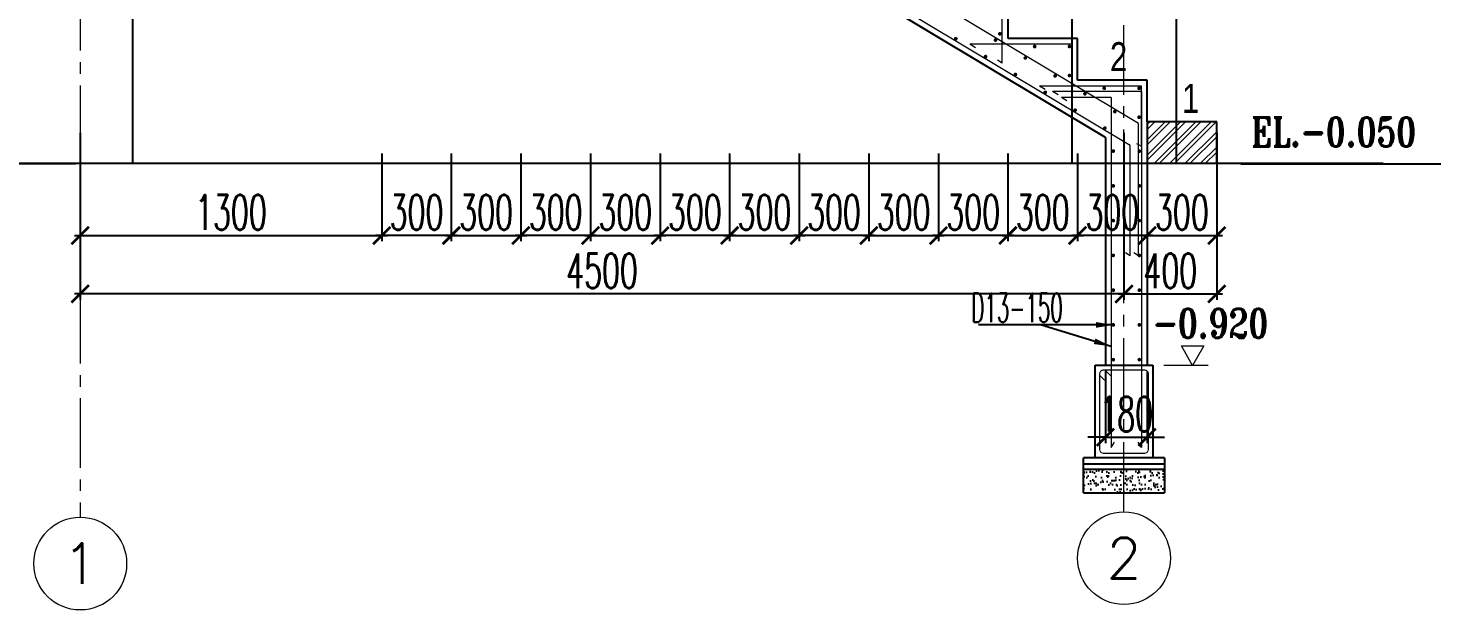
# Model space of a CAD drawing. Header units: inches. Extents: x 266054 to 836293, y -258454 to -102650.
# Drawn here: x 540846 to 552952, y -249425 to -244404 of the extents above; entities that cross this region are included whole.
import ezdxf
from ezdxf.enums import TextEntityAlignment as Align

# ---------------------------------------------------------------- set-up
doc = ezdxf.new("R2010")
doc.units = ezdxf.units.IN
doc.header["$LTSCALE"] = 800
doc.header["$MEASUREMENT"] = 0
doc.linetypes.add('CENTER2', pattern=[1.125, 0.75, -0.125, 0.125, -0.125])
for name, color, linetype, lineweight in [('A_lantai', 10, 'Continuous', 5), ('arsir', 8, 'Continuous', 0), ('AS', 8, 'CENTER2', 5), ('BESI', 1, 'Continuous', 13), ('DM', 8, 'Continuous', 5), ('hacht', 8, 'Continuous', 5), ('NOT', 7, 'Continuous', 15), ('teks', 4, 'Continuous', 9)]:
    doc.layers.add(name, color=color, linetype=linetype, lineweight=lineweight)
for name, color, linetype in [('HAT', 8, 'Continuous'), ('LOGO', 7, 'Continuous'), ('LT', 5, 'Continuous'), ('sloop', 4, 'Continuous'), ('tangga', 55, 'Continuous'), ('TEXT', 4, 'Continuous')]:
    doc.layers.add(name, color=color, linetype=linetype)
doc.styles.add('century', font='GOTHIC.TTF')
doc.styles.add('DICK STYLE 100', font='romans.shx', dxfattribs={"width": 0.6, "height": 300})
doc.styles.add('ROMANS', font='romans.shx', dxfattribs={"width": 0.8, "height": 0.25})
doc.styles.add('S', font='SIMPLEX', dxfattribs={"width": 1.1})
doc.styles.get("Standard").update_dxf_attribs({"font": 'romans.shx'})
doc.linetypes.add('BATTING', pattern='A,0.0001,-0.1,[134,ltypeshp.shx,S=0.1,R=0,X=-0.1,Y=0],-0.2,[134,ltypeshp.shx,S=0.1,R=180,X=0.1,Y=0],-0.1', length=0.4001)
doc.dimstyles.new('100 A', dxfattribs={"dimtxt": 250, "dimasz": 150, "dimexe": 50, "dimexo": 50, "dimgap": 50, "dimtad": 1, "dimdec": 0, "dimrnd": 1, "dimtxsty": 'DICK STYLE 100', "dimblk": 'ARCHTICK', "dimcen": 100, "dimdle": 50, "dimclrd": 18, "dimclre": 18, "dimclrt": 7, "dimadec": 0, "dimazin": 2, "dimtfac": 1, "dimtdec": 0, "dimtix": 1, "dimtmove": 0, "dimatfit": 3, "dimfxl": 0, "dimarcsym": 0})
doc.dimstyles.new('50', dxfattribs={"dimtxt": 200, "dimasz": 150, "dimexe": 50, "dimexo": 50, "dimgap": 50, "dimtad": 1, "dimdec": 0, "dimlfac": 0.5, "dimrnd": 1, "dimtxsty": 'DICK STYLE 100', "dimblk": 'ARCHTICK', "dimcen": 100, "dimdle": 50, "dimclrd": 18, "dimclre": 18, "dimclrt": 7, "dimadec": 0, "dimazin": 2, "dimtfac": 1, "dimtdec": 0, "dimtix": 1, "dimtmove": 0, "dimatfit": 3, "dimfxl": 0, "dimarcsym": 0})

# ---------------------------------------------------------------- blocks, each defined once
blk = doc.blocks.new('_ArchTick')
at = {"layer": 'LOGO', "color": 0, "const_width": 0.15}
blk.add_lwpolyline([(-0.5, -0.5), (0.5, 0.5)], dxfattribs=at)
blk = doc.blocks.new('*D601')
at = {"layer": 'arsir', "color": 18, "lineweight": -2}
for p, q in [((541296, -245308), (541296, -246748)), ((550296, -245308), (550296, -246748)), ((550346, -246698), (541246, -246698))]:
    blk.add_line(p, q, dxfattribs=at)
at = {"layer": 'Defpoints', "color": 0}
for p in [(541296, -245258), (550296, -245258), (541296, -246698)]:
    blk.add_point(p, dxfattribs=at)
at = {"layer": 'arsir', "color": 18, "lineweight": -2, "xscale": 150, "yscale": 150, "zscale": 150, "rotation": 180}
blk.add_blockref('_ArchTick', (541296, -246698), dxfattribs=at)
at = {"layer": 'arsir', "color": 18, "lineweight": -2, "xscale": 150, "yscale": 150, "zscale": 150}
blk.add_blockref('_ArchTick', (550296, -246698), dxfattribs=at)
at = {"layer": 'arsir', "color": 7, "insert": (545796, -246498), "char_height": 300, "attachment_point": 5, "style": 'DICK STYLE 100'}
blk.add_mtext('4500', dxfattribs=at)
blk = doc.blocks.new('*D602')
at = {"layer": 'arsir', "color": 18, "lineweight": -2}
for p, q in [((538850, -240844), (538850, -245624)), ((540086, -240894), (538800, -240894)), ((541256, -245574), (538800, -245574))]:
    blk.add_line(p, q, dxfattribs=at)
at = {"layer": 'Defpoints', "color": 0}
for p in [(540136, -240894), (538850, -245574), (541306, -245574)]:
    blk.add_point(p, dxfattribs=at)
at = {"layer": 'arsir', "color": 18, "lineweight": -2, "xscale": 150, "yscale": 150, "zscale": 150}
for p, rotation in [((538850, -240894), 90), ((538850, -245574), 270)]:
    blk.add_blockref('_ArchTick', p, dxfattribs=dict(at, rotation=rotation))
at = {"layer": 'arsir', "color": 7, "insert": (538650, -243234), "char_height": 300, "attachment_point": 5, "rotation": 90, "style": 'DICK STYLE 100'}
blk.add_mtext('13 x 180 = 2340', dxfattribs=at)
blk = doc.blocks.new('*D603')
at = {"layer": 'arsir', "color": 18, "lineweight": -2}
for p, q in [((549896, -245486), (549896, -246244)), ((550496, -245486), (550496, -246244)), ((550546, -246194), (549846, -246194))]:
    blk.add_line(p, q, dxfattribs=at)
at = {"layer": 'Defpoints', "color": 0}
for p in [(549896, -245436), (550496, -245436), (549896, -246194)]:
    blk.add_point(p, dxfattribs=at)
at = {"layer": 'arsir', "color": 18, "lineweight": -2, "xscale": 150, "yscale": 150, "zscale": 150, "rotation": 180}
blk.add_blockref('_ArchTick', (549896, -246194), dxfattribs=at)
at = {"layer": 'arsir', "color": 18, "lineweight": -2, "xscale": 150, "yscale": 150, "zscale": 150}
blk.add_blockref('_ArchTick', (550496, -246194), dxfattribs=at)
at = {"layer": 'arsir', "color": 7, "insert": (550196, -245994), "char_height": 300, "attachment_point": 5, "style": 'DICK STYLE 100'}
blk.add_mtext('300', dxfattribs=at)
blk = doc.blocks.new('*D604')
at = {"layer": 'arsir', "color": 18, "lineweight": -2}
for p, q in [((548696, -245486), (548696, -246244)), ((549296, -245486), (549296, -246244)), ((549346, -246194), (548646, -246194))]:
    blk.add_line(p, q, dxfattribs=at)
at = {"layer": 'Defpoints', "color": 0}
for p in [(548696, -245436), (549296, -245436), (548696, -246194)]:
    blk.add_point(p, dxfattribs=at)
at = {"layer": 'arsir', "color": 18, "lineweight": -2, "xscale": 150, "yscale": 150, "zscale": 150, "rotation": 180}
blk.add_blockref('_ArchTick', (548696, -246194), dxfattribs=at)
at = {"layer": 'arsir', "color": 18, "lineweight": -2, "xscale": 150, "yscale": 150, "zscale": 150}
blk.add_blockref('_ArchTick', (549296, -246194), dxfattribs=at)
at = {"layer": 'arsir', "color": 7, "insert": (548996, -245994), "char_height": 300, "attachment_point": 5, "style": 'DICK STYLE 100'}
blk.add_mtext('300', dxfattribs=at)
blk = doc.blocks.new('*D605')
at = {"layer": 'arsir', "color": 18, "lineweight": -2}
for p, q in [((549296, -245486), (549296, -246244)), ((549896, -245486), (549896, -246244)), ((549246, -246194), (549946, -246194))]:
    blk.add_line(p, q, dxfattribs=at)
at = {"layer": 'Defpoints', "color": 0}
for p in [(549296, -245436), (549896, -245436), (549896, -246194)]:
    blk.add_point(p, dxfattribs=at)
at = {"layer": 'arsir', "color": 18, "lineweight": -2, "xscale": 150, "yscale": 150, "zscale": 150, "rotation": 180}
blk.add_blockref('_ArchTick', (549296, -246194), dxfattribs=at)
at = {"layer": 'arsir', "color": 18, "lineweight": -2, "xscale": 150, "yscale": 150, "zscale": 150}
blk.add_blockref('_ArchTick', (549896, -246194), dxfattribs=at)
at = {"layer": 'arsir', "color": 7, "insert": (549596, -245994), "char_height": 300, "attachment_point": 5, "style": 'DICK STYLE 100'}
blk.add_mtext('300', dxfattribs=at)
blk = doc.blocks.new('*D606')
at = {"layer": 'arsir', "color": 18, "lineweight": -2}
for p, q in [((546296, -245486), (546296, -246244)), ((546896, -245486), (546896, -246244)), ((546946, -246194), (546246, -246194))]:
    blk.add_line(p, q, dxfattribs=at)
at = {"layer": 'Defpoints', "color": 0}
for p in [(546296, -245436), (546896, -245436), (546296, -246194)]:
    blk.add_point(p, dxfattribs=at)
at = {"layer": 'arsir', "color": 18, "lineweight": -2, "xscale": 150, "yscale": 150, "zscale": 150, "rotation": 180}
blk.add_blockref('_ArchTick', (546296, -246194), dxfattribs=at)
at = {"layer": 'arsir', "color": 18, "lineweight": -2, "xscale": 150, "yscale": 150, "zscale": 150}
blk.add_blockref('_ArchTick', (546896, -246194), dxfattribs=at)
at = {"layer": 'arsir', "color": 7, "insert": (546596, -245994), "char_height": 300, "attachment_point": 5, "style": 'DICK STYLE 100'}
blk.add_mtext('300', dxfattribs=at)
blk = doc.blocks.new('*D607')
at = {"layer": 'arsir', "color": 18, "lineweight": -2}
for p, q in [((546896, -245486), (546896, -246244)), ((547496, -245486), (547496, -246244)), ((546846, -246194), (547546, -246194))]:
    blk.add_line(p, q, dxfattribs=at)
at = {"layer": 'Defpoints', "color": 0}
for p in [(546896, -245436), (547496, -245436), (547496, -246194)]:
    blk.add_point(p, dxfattribs=at)
at = {"layer": 'arsir', "color": 18, "lineweight": -2, "xscale": 150, "yscale": 150, "zscale": 150, "rotation": 180}
blk.add_blockref('_ArchTick', (546896, -246194), dxfattribs=at)
at = {"layer": 'arsir', "color": 18, "lineweight": -2, "xscale": 150, "yscale": 150, "zscale": 150}
blk.add_blockref('_ArchTick', (547496, -246194), dxfattribs=at)
at = {"layer": 'arsir', "color": 7, "insert": (547196, -245994), "char_height": 300, "attachment_point": 5, "style": 'DICK STYLE 100'}
blk.add_mtext('300', dxfattribs=at)
blk = doc.blocks.new('*D608')
at = {"layer": 'arsir', "color": 18, "lineweight": -2}
for p, q in [((548096, -245486), (548096, -246244)), ((548696, -245486), (548696, -246244)), ((548046, -246194), (548746, -246194))]:
    blk.add_line(p, q, dxfattribs=at)
at = {"layer": 'Defpoints', "color": 0}
for p in [(548096, -245436), (548696, -245436), (548696, -246194)]:
    blk.add_point(p, dxfattribs=at)
at = {"layer": 'arsir', "color": 18, "lineweight": -2, "xscale": 150, "yscale": 150, "zscale": 150, "rotation": 180}
blk.add_blockref('_ArchTick', (548096, -246194), dxfattribs=at)
at = {"layer": 'arsir', "color": 18, "lineweight": -2, "xscale": 150, "yscale": 150, "zscale": 150}
blk.add_blockref('_ArchTick', (548696, -246194), dxfattribs=at)
at = {"layer": 'arsir', "color": 7, "insert": (548396, -245994), "char_height": 300, "attachment_point": 5, "style": 'DICK STYLE 100'}
blk.add_mtext('300', dxfattribs=at)
blk = doc.blocks.new('*D609')
at = {"layer": 'arsir', "color": 18, "lineweight": -2}
for p, q in [((547496, -245486), (547496, -246244)), ((548096, -245486), (548096, -246244)), ((548146, -246194), (547446, -246194))]:
    blk.add_line(p, q, dxfattribs=at)
at = {"layer": 'Defpoints', "color": 0}
for p in [(547496, -245436), (548096, -245436), (547496, -246194)]:
    blk.add_point(p, dxfattribs=at)
at = {"layer": 'arsir', "color": 18, "lineweight": -2, "xscale": 150, "yscale": 150, "zscale": 150, "rotation": 180}
blk.add_blockref('_ArchTick', (547496, -246194), dxfattribs=at)
at = {"layer": 'arsir', "color": 18, "lineweight": -2, "xscale": 150, "yscale": 150, "zscale": 150}
blk.add_blockref('_ArchTick', (548096, -246194), dxfattribs=at)
at = {"layer": 'arsir', "color": 7, "insert": (547796, -245994), "char_height": 300, "attachment_point": 5, "style": 'DICK STYLE 100'}
blk.add_mtext('300', dxfattribs=at)
blk = doc.blocks.new('*D610')
at = {"layer": 'arsir', "color": 18, "lineweight": -2}
for p, q in [((545696, -245486), (545696, -246244)), ((546296, -245486), (546296, -246244)), ((545646, -246194), (546346, -246194))]:
    blk.add_line(p, q, dxfattribs=at)
at = {"layer": 'Defpoints', "color": 0}
for p in [(545696, -245436), (546296, -245436), (546296, -246194)]:
    blk.add_point(p, dxfattribs=at)
at = {"layer": 'arsir', "color": 18, "lineweight": -2, "xscale": 150, "yscale": 150, "zscale": 150, "rotation": 180}
blk.add_blockref('_ArchTick', (545696, -246194), dxfattribs=at)
at = {"layer": 'arsir', "color": 18, "lineweight": -2, "xscale": 150, "yscale": 150, "zscale": 150}
blk.add_blockref('_ArchTick', (546296, -246194), dxfattribs=at)
at = {"layer": 'arsir', "color": 7, "insert": (545996, -245994), "char_height": 300, "attachment_point": 5, "style": 'DICK STYLE 100'}
blk.add_mtext('300', dxfattribs=at)
blk = doc.blocks.new('*D611')
at = {"layer": 'arsir', "color": 18, "lineweight": -2}
for p, q in [((545096, -245486), (545096, -246244)), ((545696, -245486), (545696, -246244)), ((545746, -246194), (545046, -246194))]:
    blk.add_line(p, q, dxfattribs=at)
at = {"layer": 'Defpoints', "color": 0}
for p in [(545096, -245436), (545696, -245436), (545096, -246194)]:
    blk.add_point(p, dxfattribs=at)
at = {"layer": 'arsir', "color": 18, "lineweight": -2, "xscale": 150, "yscale": 150, "zscale": 150, "rotation": 180}
blk.add_blockref('_ArchTick', (545096, -246194), dxfattribs=at)
at = {"layer": 'arsir', "color": 18, "lineweight": -2, "xscale": 150, "yscale": 150, "zscale": 150}
blk.add_blockref('_ArchTick', (545696, -246194), dxfattribs=at)
at = {"layer": 'arsir', "color": 7, "insert": (545396, -245994), "char_height": 300, "attachment_point": 5, "style": 'DICK STYLE 100'}
blk.add_mtext('300', dxfattribs=at)
blk = doc.blocks.new('*D612')
at = {"layer": 'arsir', "color": 18, "lineweight": -2}
for p, q in [((541296, -245486), (541296, -246244)), ((543896, -245486), (543896, -246244)), ((541246, -246194), (543946, -246194))]:
    blk.add_line(p, q, dxfattribs=at)
at = {"layer": 'Defpoints', "color": 0}
for p in [(541296, -245436), (543896, -245436), (543896, -246194)]:
    blk.add_point(p, dxfattribs=at)
at = {"layer": 'arsir', "color": 18, "lineweight": -2, "xscale": 150, "yscale": 150, "zscale": 150, "rotation": 180}
blk.add_blockref('_ArchTick', (541296, -246194), dxfattribs=at)
at = {"layer": 'arsir', "color": 18, "lineweight": -2, "xscale": 150, "yscale": 150, "zscale": 150}
blk.add_blockref('_ArchTick', (543896, -246194), dxfattribs=at)
at = {"layer": 'arsir', "color": 7, "insert": (542596, -245994), "char_height": 300, "attachment_point": 5, "style": 'DICK STYLE 100'}
blk.add_mtext('1300', dxfattribs=at)
blk = doc.blocks.new('*D613')
at = {"layer": 'arsir', "color": 18, "lineweight": -2}
for p, q in [((543896, -245486), (543896, -246244)), ((544496, -245486), (544496, -246244)), ((544546, -246194), (543846, -246194))]:
    blk.add_line(p, q, dxfattribs=at)
at = {"layer": 'Defpoints', "color": 0}
for p in [(543896, -245436), (544496, -245436), (543896, -246194)]:
    blk.add_point(p, dxfattribs=at)
at = {"layer": 'arsir', "color": 18, "lineweight": -2, "xscale": 150, "yscale": 150, "zscale": 150, "rotation": 180}
blk.add_blockref('_ArchTick', (543896, -246194), dxfattribs=at)
at = {"layer": 'arsir', "color": 18, "lineweight": -2, "xscale": 150, "yscale": 150, "zscale": 150}
blk.add_blockref('_ArchTick', (544496, -246194), dxfattribs=at)
at = {"layer": 'arsir', "color": 7, "insert": (544196, -245994), "char_height": 300, "attachment_point": 5, "style": 'DICK STYLE 100'}
blk.add_mtext('300', dxfattribs=at)
blk = doc.blocks.new('*D614')
at = {"layer": 'arsir', "color": 18, "lineweight": -2}
for p, q in [((544496, -245486), (544496, -246244)), ((545096, -245486), (545096, -246244)), ((544446, -246194), (545146, -246194))]:
    blk.add_line(p, q, dxfattribs=at)
at = {"layer": 'Defpoints', "color": 0}
for p in [(544496, -245436), (545096, -245436), (545096, -246194)]:
    blk.add_point(p, dxfattribs=at)
at = {"layer": 'arsir', "color": 18, "lineweight": -2, "xscale": 150, "yscale": 150, "zscale": 150, "rotation": 180}
blk.add_blockref('_ArchTick', (544496, -246194), dxfattribs=at)
at = {"layer": 'arsir', "color": 18, "lineweight": -2, "xscale": 150, "yscale": 150, "zscale": 150}
blk.add_blockref('_ArchTick', (545096, -246194), dxfattribs=at)
at = {"layer": 'arsir', "color": 7, "insert": (544796, -245994), "char_height": 300, "attachment_point": 5, "style": 'DICK STYLE 100'}
blk.add_mtext('300', dxfattribs=at)
blk = doc.blocks.new('*D616')
at = {"layer": 'arsir', "color": 18, "lineweight": -2}
for p, q in [((553175, -236884), (553175, -245624)), ((551113, -236934), (553225, -236934)), ((551303, -245574), (553225, -245574))]:
    blk.add_line(p, q, dxfattribs=at)
at = {"layer": 'Defpoints', "color": 0}
for p in [(551063, -236934), (551253, -245574), (553175, -245574)]:
    blk.add_point(p, dxfattribs=at)
at = {"layer": 'arsir', "color": 18, "lineweight": -2, "xscale": 150, "yscale": 150, "zscale": 150}
for p, rotation in [((553175, -236934), 90), ((553175, -245574), 270)]:
    blk.add_blockref('_ArchTick', p, dxfattribs=dict(at, rotation=rotation))
at = {"layer": 'arsir', "color": 7, "insert": (552975, -241254), "char_height": 300, "attachment_point": 5, "rotation": 90, "style": 'DICK STYLE 100'}
blk.add_mtext('24 x 180 = 4320', dxfattribs=at)
blk = doc.blocks.new('*D617')
at = {"layer": 'arsir', "color": 18, "lineweight": -2}
for p, q in [((550296, -245308), (550296, -246748)), ((551096, -245308), (551096, -246748)), ((550246, -246698), (551146, -246698))]:
    blk.add_line(p, q, dxfattribs=at)
at = {"layer": 'Defpoints', "color": 0}
for p in [(550296, -245258), (551096, -245258), (551096, -246698)]:
    blk.add_point(p, dxfattribs=at)
at = {"layer": 'arsir', "color": 18, "lineweight": -2, "xscale": 150, "yscale": 150, "zscale": 150, "rotation": 180}
blk.add_blockref('_ArchTick', (550296, -246698), dxfattribs=at)
at = {"layer": 'arsir', "color": 18, "lineweight": -2, "xscale": 150, "yscale": 150, "zscale": 150}
blk.add_blockref('_ArchTick', (551096, -246698), dxfattribs=at)
at = {"layer": 'arsir', "color": 7, "insert": (550696, -246498), "char_height": 300, "attachment_point": 5, "style": 'DICK STYLE 100'}
blk.add_mtext('400', dxfattribs=at)
blk = doc.blocks.new('*D618')
at = {"layer": 'arsir', "color": 18, "lineweight": -2}
for p, q in [((550496, -245486), (550496, -246244)), ((551096, -245486), (551096, -246244)), ((550446, -246194), (551146, -246194))]:
    blk.add_line(p, q, dxfattribs=at)
at = {"layer": 'Defpoints', "color": 0}
for p in [(550496, -245436), (551096, -245436), (551096, -246194)]:
    blk.add_point(p, dxfattribs=at)
at = {"layer": 'arsir', "color": 18, "lineweight": -2, "xscale": 150, "yscale": 150, "zscale": 150, "rotation": 180}
blk.add_blockref('_ArchTick', (550496, -246194), dxfattribs=at)
at = {"layer": 'arsir', "color": 18, "lineweight": -2, "xscale": 150, "yscale": 150, "zscale": 150}
blk.add_blockref('_ArchTick', (551096, -246194), dxfattribs=at)
at = {"layer": 'arsir', "color": 7, "insert": (550796, -245994), "char_height": 300, "attachment_point": 5, "style": 'DICK STYLE 100'}
blk.add_mtext('300', dxfattribs=at)
blk = doc.blocks.new('NAV')
blk.add_circle((0, -0.4), 0.4)
at = {"style": 'S', "width": 0.75, "flags": 4}
blk.add_attdef('AV', text='', height=0.3, dxfattribs=at).set_placement((0, -0.4), align=Align.MIDDLE)
blk = doc.blocks.new('*D624')
at = {"layer": 'arsir', "color": 18, "lineweight": -2}
for p, q in [((550136, -247364), (550136, -247985)), ((550496, -247364), (550496, -247985)), ((550136, -247935), (549986, -247935)), ((550136, -247935), (550496, -247935)), ((550496, -247935), (550646, -247935))]:
    blk.add_line(p, q, dxfattribs=at)
at = {"layer": 'Defpoints', "color": 0}
for p in [(550136, -247314), (550496, -247314), (550496, -247935)]:
    blk.add_point(p, dxfattribs=at)
at = {"layer": 'arsir', "color": 18, "lineweight": -2, "xscale": 150, "yscale": 150, "zscale": 150}
blk.add_blockref('_ArchTick', (550136, -247935), dxfattribs=at)
at = {"layer": 'arsir', "color": 18, "lineweight": -2, "xscale": 150, "yscale": 150, "zscale": 150, "rotation": 180}
blk.add_blockref('_ArchTick', (550496, -247935), dxfattribs=at)
at = {"layer": 'arsir', "color": 7, "insert": (550316, -247735), "char_height": 300, "attachment_point": 5, "style": 'DICK STYLE 100'}
blk.add_mtext('180', dxfattribs=at)

msp = doc.modelspace()

# ---------------------------------------------------------------- hatches: boundary and pattern name
at = {"layer": 'hacht', "ltscale": 5}
h = msp.add_hatch(dxfattribs=at)
h.set_pattern_fill('ANSI32', color=256, scale=250, style=0)
h.set_pattern_definition([(45, (-115638.98, -10340.19), (-66.291261, 66.291261), []), (45, (-115594.79, -10340.19), (-66.291261, 66.291261), [])])
h.paths.add_polyline_path([(550746.5, -245213.9), (550496.5, -245213.9), (550496.5, -245573.9), (550746.5, -245573.9)])
h.paths.add_polyline_path([(550746.5, -245573.9), (551096.5, -245573.9), (551096.5, -245213.9), (550746.5, -245213.9)])
at = {"layer": 'HAT', "linetype": 'Continuous', "ltscale": 6}
h = msp.add_hatch(dxfattribs=at)
h.set_pattern_fill('AR-SAND', color=256, scale=40, style=0)
h.set_pattern_definition([(37.5, (464922.21, -215313.64), (-2.519734, 77.07295), [0, -60.8, 0, -68, 0, -65]), (7.5, (464922.21, -215313.64), (70.79107, 112.88584), [0, -32.8, 0, -54.8, 0, -21]), (327.5, (464873.01, -215313.64), (124.565674, 0.22636), [0, -20, 0, -72, 0, -94]), (317.5, (464873.01, -215313.64), (120.24506, 35.10702), [0, -10, 0, -47.2, 0, -54])])
h.paths.add_polyline_path([(549946.5, -248213.9), (549946.5, -248413.9), (550646.5, -248413.9), (550646.5, -248213.9)])

# ---------------------------------------------------------------- linework, layer by layer
at = {"layer": 'A_lantai'}
for p, q in [((550349.8, -245417.4), (543003.2, -241009.5)), ((550422.3, -245227.7), (543347.7, -240982.9)), ((549246.5, -244706.2), (549246.5, -244183.9)), ((549846.5, -244543.9), (548968.2, -244543.9)), ((549016.3, -244573.1), (548968.2, -244543.9)), ((549846.5, -245066.2), (549846.5, -244543.9)), ((549246.5, -244706.2), (549205.9, -244681.4)), ((550446.5, -244903.9), (549568.2, -244903.9)), ((549616.3, -244933.1), (549568.2, -244903.9)), ((550446.5, -244951.4), (549679.6, -244951.4)), ((549727.7, -244980.6), (549679.6, -244951.4)), ((550186.5, -245003.4), (549756.4, -245003.4)), ((549804.5, -245032.6), (549756.4, -245003.4)), ((550186.5, -245003.4), (550186.5, -248024.7)), ((550446.5, -245426.2), (550446.5, -244903.9)), ((550446.5, -244951.4), (550446.5, -248024.7)), ((550422.3, -246368.1), (550422.3, -245227.7)), ((550349.8, -246368.1), (550349.8, -245417.4)), ((550446.5, -245426.2), (550405.9, -245401.4)), ((550349.8, -246368.1), (550309.2, -246343.3)), ((550422.3, -246368.1), (550381.7, -246343.3)), ((550186.5, -248024.7), (550215.5, -247977.3)), ((550446.5, -248024.7), (550417.5, -247977.3))]:
    msp.add_line(p, q, dxfattribs=at)
at = {"layer": 'AS'}
for p, q in [((541296.5, -218798.5), (541296.5, -248625.3)), ((550296.5, -248578.6), (550296.5, -218811.3))]:
    msp.add_line(p, q, dxfattribs=at)
at = {"layer": 'BESI', "const_width": 10}
msp.add_lwpolyline([(550141.1, -247453.7), (550086.5, -247399.2), (550086.5, -247389.9, -0.4142136), (550122.5, -247353.9), (550470.5, -247353.9, -0.4142136), (550506.5, -247389.9), (550506.5, -248037.9, -0.4142136), (550470.5, -248073.9), (550122.5, -248073.9, -0.4142136), (550086.5, -248037.9), (550086.5, -247389.9, -0.4142136), (550122.5, -247353.9), (550131.7, -247353.9), (550186.3, -247408.5)], format="xyb", dxfattribs=at)
at = {"layer": 'DM', "const_width": 16}
for points in [[(548853.7, -244495.4, -1), (548837.7, -244495.4, -1)], [(549196.3, -244507.5, -1), (549180.3, -244507.5, -1)], [(549234.3, -244453.3, -1), (549218.3, -244453.3, -1)], [(549110.9, -244649.8, -1), (549094.9, -244649.8, -1)], [(549453.5, -244661.9, -1), (549437.5, -244661.9, -1)], [(549534.3, -244563.3, -1), (549518.3, -244563.3, -1)], [(549834.3, -244563.3, -1), (549818.3, -244563.3, -1)], [(549368.2, -244804.1, -1), (549352.2, -244804.1, -1)], [(549710.8, -244816.2, -1), (549694.8, -244816.2, -1)], [(549834.3, -244813.3, -1), (549818.3, -244813.3, -1)], [(549625.4, -244958.5, -1), (549609.4, -244958.5, -1)], [(549968, -244970.5, -1), (549952, -244970.5, -1)], [(550134.3, -244923.3, -1), (550118.3, -244923.3, -1)], [(550434.3, -244923.3, -1), (550418.3, -244923.3, -1)], [(549882.7, -245112.8, -1), (549866.7, -245112.8, -1)], [(550225.3, -245124.9, -1), (550209.3, -245124.9, -1)], [(550139.9, -245267.2, -1), (550123.9, -245267.2, -1)], [(550434.3, -245173.3, -1), (550418.3, -245173.3, -1)], [(550212.1, -245465.5, -1), (550196.1, -245465.5, -1)], [(550420.8, -245465.5, 1), (550436.8, -245465.5, 1)], [(550212.1, -245765.5, -1), (550196.1, -245765.5, -1)], [(550420.8, -245765.5, 1), (550436.8, -245765.5, 1)], [(550212.1, -246065.5, -1), (550196.1, -246065.5, -1)], [(550420.8, -246065.5, 1), (550436.8, -246065.5, 1)], [(550212.1, -246365.5, -1), (550196.1, -246365.5, -1)], [(550420.8, -246365.5, 1), (550436.8, -246365.5, 1)], [(550212.1, -246665.5, -1), (550196.1, -246665.5, -1)], [(550420.8, -246665.5, 1), (550436.8, -246665.5, 1)], [(550212.1, -246965.5, -1), (550196.1, -246965.5, -1)], [(550420.8, -246965.5, 1), (550436.8, -246965.5, 1)], [(550212.1, -247265.5, -1), (550196.1, -247265.5, -1)], [(550420.8, -247265.5, 1), (550436.8, -247265.5, 1)]]:
    msp.add_lwpolyline(points, format="xyb", close=True, dxfattribs=at)
at = {"layer": 'DM'}
msp.add_lwpolyline([(550888.1, -247314.7), (550791.5, -247147.3), (550984.8, -247147.3)], close=True, dxfattribs=at)
at = {"layer": 'hacht', "ltscale": 5}
msp.add_line((551021.7, -247314.7), (550641.4, -247314.7), dxfattribs=at)
at = {"layer": 'HAT', "linetype": 'BATTING', "ltscale": 0.15}
msp.add_line((549946.5, -248163.9), (550646.5, -248163.9), dxfattribs=at)
at = {"layer": 'LT'}
for p, q in [((541746.5, -218798.5), (541746.5, -245573.9)), ((549846.5, -218798.5), (549846.5, -245573.9)), ((550746.5, -218798.5), (550746.5, -245573.9)), ((552532.4, -245573.9), (539517.2, -245573.9))]:
    msp.add_line(p, q, dxfattribs=at)
at = {"layer": 'sloop'}
for p, q in [((550046.5, -248113.9), (550046.5, -247313.9)), ((550046.5, -247313.9), (550546.5, -247313.9)), ((550546.5, -247313.9), (550546.5, -248113.9)), ((550646.5, -248113.9), (549946.5, -248113.9)), ((549946.5, -248413.9), (549946.5, -248113.9)), ((550646.5, -248113.9), (550646.5, -248413.9)), ((550646.5, -248213.9), (549946.5, -248213.9)), ((549946.5, -248413.9), (550646.5, -248413.9))]:
    msp.add_line(p, q, dxfattribs=at)
at = {"layer": 'tangga', "ltscale": 0.005}
for p, q in [((550136.5, -245347.8), (543213.4, -241193.9)), ((549296.5, -244493.9), (549296.5, -244133.9)), ((549896.5, -244493.9), (549296.5, -244493.9)), ((549896.5, -244853.9), (549896.5, -244493.9)), ((550496.5, -244853.9), (549896.5, -244853.9)), ((550496.5, -245213.9), (550496.5, -244853.9)), ((551096.5, -245213.9), (550496.5, -245213.9)), ((550496.5, -245213.9), (550496.5, -247313.9)), ((551096.5, -245573.9), (551096.5, -245213.9)), ((550136.5, -245347.8), (550136.5, -247313.9))]:
    msp.add_line(p, q, dxfattribs=at)

# ---------------------------------------------------------------- block references
at = {"layer": 'NOT'}
ref = msp.add_blockref('NAV', (541296.5, -248625.3), dxfattribs=dict(at, xscale=1000, yscale=1000, zscale=1000))
ref.add_attrib('AV', '1', dxfattribs={"layer": '0', "height": 350, "flags": 4}).set_placement((541296.5, -249025.3), align=Align.MIDDLE)
ref = msp.add_blockref('NAV', (550296.5, -248578.6), dxfattribs=dict(at, xscale=1000, yscale=1000, zscale=1000))
ref.add_attrib('AV', '2', dxfattribs={"layer": '0', "height": 350, "flags": 4}).set_placement((550296.5, -248978.6), align=Align.MIDDLE)

# ---------------------------------------------------------------- texts
at = {"layer": 'teks', "style": 'century', "width": 0.8}
for s, p in [('2', (550175.2, -244775.4)), ('1', (550797.2, -245135.4))]:
    msp.add_text(s, height=250, rotation=0, dxfattribs=at).set_placement(p)
at = {"layer": 'teks', "lineweight": 9, "char_height": 250, "attachment_point": 5, "rotation": 0, "style": 'century'}
for s, insert in [('\\A1;{\\Fromant|c0;\\W0.8;\\C1;EL.-0.050}', (552104.6, -245300.1)), ('\\A1;{\\Fromant|c0;\\W0.8;\\C1;-0.920}', (551043.4, -246952.6))]:
    msp.add_mtext(s, dxfattribs=dict(at, insert=insert))
at = {"layer": 'TEXT', "style": 'ROMANS', "width": 0.5}
msp.add_text('D13-150', height=250, dxfattribs=at).set_placement((548980.6, -246942.7))

# ---------------------------------------------------------------- dimensions: what is measured, and where the dimension line sits
at = {"layer": 'arsir'}
for base, p1, p2, text, picture, middle in [((553174.9, -245573.9), (551062.8, -236933.9), (551253, -245573.9), '24 x 180 = 4320', '*D616', (552974.9, -241253.9)), ((538850, -245573.9), (540136.5, -240893.9), (541306.5, -245573.9), '13 x 180 = 2340', '*D602', (538650, -243233.9))]:
    dim = msp.add_linear_dim(base=base, p1=p1, p2=p2, angle=90, text=text, dimstyle='50', dxfattribs=at)
    dim.commit()
    dim.dimension.update_dxf_attribs({"geometry": picture, "text_midpoint": middle})
for base, p1, p2, picture, middle in [((541296.5, -246697.5), (550296.5, -245258.3), (541296.5, -245258.3), '*D601', (545796.5, -246497.5)), ((543896.5, -246193.7), (544496.5, -245435.8), (543896.5, -245435.8), '*D613', (544196.5, -245993.7)), ((545096.5, -246193.7), (545696.5, -245435.8), (545096.5, -245435.8), '*D611', (545396.5, -245993.7)), ((546296.5, -246193.7), (546896.5, -245435.8), (546296.5, -245435.8), '*D606', (546596.5, -245993.7)), ((547496.5, -246193.7), (548096.5, -245435.8), (547496.5, -245435.8), '*D609', (547796.5, -245993.7)), ((548696.5, -246193.7), (549296.5, -245435.8), (548696.5, -245435.8), '*D604', (548996.5, -245993.7)), ((549896.5, -246193.7), (550496.5, -245435.8), (549896.5, -245435.8), '*D603', (550196.5, -245993.7))]:
    dim = msp.add_linear_dim(base=base, p1=p1, p2=p2, angle=180, dimstyle='50', dxfattribs=at)
    dim.commit()
    dim.dimension.update_dxf_attribs({"geometry": picture, "text_midpoint": middle})
for base, p1, p2, picture, middle in [((551096.5, -246697.5), (550296.5, -245258.3), (551096.5, -245258.3), '*D617', (550696.5, -246497.5)), ((543896.5, -246193.7), (541296.5, -245435.8), (543896.5, -245435.8), '*D612', (542596.5, -245993.7)), ((545096.5, -246193.7), (544496.5, -245435.8), (545096.5, -245435.8), '*D614', (544796.5, -245993.7)), ((546296.5, -246193.7), (545696.5, -245435.8), (546296.5, -245435.8), '*D610', (545996.5, -245993.7)), ((547496.5, -246193.7), (546896.5, -245435.8), (547496.5, -245435.8), '*D607', (547196.5, -245993.7)), ((548696.5, -246193.7), (548096.5, -245435.8), (548696.5, -245435.8), '*D608', (548396.5, -245993.7)), ((549896.5, -246193.7), (549296.5, -245435.8), (549896.5, -245435.8), '*D605', (549596.5, -245993.7)), ((551096.5, -246193.7), (550496.5, -245435.8), (551096.5, -245435.8), '*D618', (550796.5, -245993.7)), ((550496.5, -247935.3), (550136.5, -247313.9), (550496.5, -247313.9), '*D624', (550316.5, -247735.3))]:
    dim = msp.add_linear_dim(base=base, p1=p1, p2=p2, dimstyle='50', dxfattribs=at)
    dim.commit()
    dim.dimension.update_dxf_attribs({"geometry": picture, "text_midpoint": middle})

# ---------------------------------------------------------------- leaders
at = {"layer": 'hacht', "ltscale": 5}
for points in [[(550204.1, -246965.5), (549042, -246965.5)], [(550186.5, -247150.5), (549577.9, -246965.5)]]:
    msp.add_leader(points, dimstyle='100 A', override={"dimgap": 50, "dimtad": 0}, dxfattribs=at)

doc.saveas('drawing.dxf')
